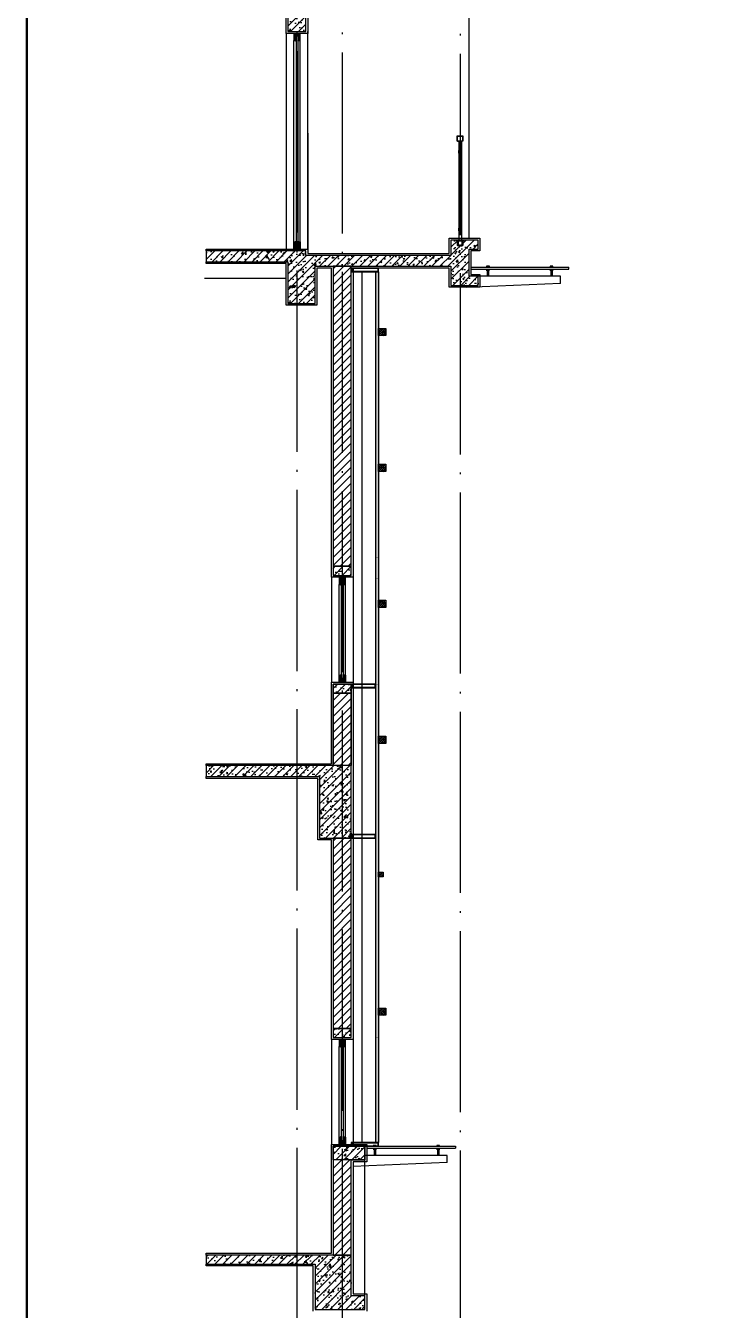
# Model space of a CAD drawing. Extents: x -737978 to 768813, y -372247 to 1140308.
# Drawn here: x -644070 to -636517, y -329121 to -314946 of the extents above; entities that cross this region are included whole.
import ezdxf

# ---------------------------------------------------------------- set-up
doc = ezdxf.new("R2010")
doc.units = 0
doc.header["$LTSCALE"] = 1000
doc.header["$MEASUREMENT"] = 0
doc.linetypes.add('DOTE', pattern=[2.42, 2, -0.2, 0.02, -0.2])
doc.layers.get('0').update_dxf_attribs({"linetype": 'CONTINUOUS'})
for name, color, linetype in [('0-填充边线', 7, 'CONTINUOUS'), ('DOTE', 1, 'DOTE'), ('J-COLU-梁柱', 30, 'CONTINUOUS'), ('J-DOOR-窗', 126, 'CONTINUOUS'), ('J-ELEV-立面栏杆', 36, 'CONTINUOUS'), ('J-ELEV-立面雨篷', 249, 'CONTINUOUS'), ('J-SECT-剖面看线', 253, 'CONTINUOUS'), ('PUB_TITLE', 4, 'CONTINUOUS'), ('图案填充', 8, 'CONTINUOUS'), ('填充', 8, 'CONTINUOUS'), ('龙骨', 36, 'CONTINUOUS')]:
    doc.layers.add(name, color=color, linetype=linetype)
pattern_1 = [(135, (-374116.268, -378904.62), (4.49012806, 4.49012806), []), (45, (-374116.268, -378904.62), (4.49012806, -4.49012806), [])]
pattern_2 = [(45, (-330773.72, -252860.92), (-44.194174, 44.194174), []), (50, (-330773.72, -252860.92), (179.315046, -15.688034), [18.75, -206.25]), (355, (-330773.72, -252860.92), (-34.68783, 188.04803), [15, -165]), (100.4514, (-330758.78, -252862.23), (144.62735, 172.35989), [15.93505, -175.28553]), (46.1842, (-330773.72, -252810.92), (266.81026, -41.37975), [28.125, -309.375]), (96.6356, (-330751.5, -252814.37), (233.66568, 243.52947), [23.90257, -262.92825]), (351.1842, (-330773.72, -252810.92), (233.66549, 243.52965), [22.5, -247.5]), (21, (-330748.72, -252823.42), (149.22676, -100.65472), [18.75, -206.25]), (326, (-330748.72, -252823.42), (60.82883, 181.28751), [15, -165]), (71.4514, (-330736.29, -252831.81), (210.05566, 80.63262), [15.93505, -175.28553]), (37.5, (-330773.72, -252860.92), (3.039964, 83.223463), [0, -163, 0, -167.5, 0, -165.625]), (7.5, (-330773.72, -252860.92), (65.767384, 98.602928), [0, -95.5, 0, -159.25, 0, -63.125]), (327.5, (-330829.47, -252860.92), (133.455609, -5.638718), [0, -62.5, 0, -195, 0, -258.75]), (317.5, (-330854.47, -252860.92), (145.796542, 25.026246), [0, -81.25, 0, -129.5, 0, -183.75])]
pattern_3 = [(135, (-374116.2645, -373804.6204), (4.49012806, 4.49012806), []), (45, (-374116.2645, -373804.6204), (4.49012806, -4.49012806), [])]
pattern_4 = [(135, (-374616.268, -367804.6204), (4.49012806, 4.49012806), []), (45, (-374616.268, -367804.6204), (4.49012806, -4.49012806), [])]

# ---------------------------------------------------------------- blocks, each defined once
blk = doc.blocks.new('BL栏杆')
at = {"layer": '图案填充'}
h = blk.add_hatch(dxfattribs=at)
h.set_pattern_fill('金属', color=256, scale=4.168521, style=0)
h.set_pattern_definition([(45, (419376.876, 80365.151), (-7.36897448, 7.36897448), []), (45, (419381.788, 80365.151), (-7.36897448, 7.36897448), [])])
h.paths.add_polyline_path([(-307137, -59443), (-307137, -59503), (-307197, -59503), (-307197, -59443)])
h.paths.add_polyline_path([(-307140, -59446), (-307140, -59500), (-307194, -59500), (-307194, -59446)], flags=16)
h = blk.add_hatch(dxfattribs=at)
h.set_pattern_fill('ANSI37', color=256)
h.set_pattern_definition([(45, (417988.8546, 80232.3383), (-1.122532015, 1.122532015), []), (135, (417988.8546, 80232.3383), (-1.122532015, -1.122532015), [])])
h.paths.add_polyline_path([(-307179, -59606), (-307155, -59606), (-307155, -59633), (-307158, -59633), (-307162, -59638), (-307162, -59618), (-307172, -59618), (-307172, -59638), (-307177, -59633), (-307179, -59633)])
h = blk.add_hatch(dxfattribs=at)
h.set_pattern_fill('金属', color=256, scale=4.168521, style=0)
h.set_pattern_definition([(45, (419376.876, 80384.131), (-7.36897448, 7.36897448), []), (45, (419381.788, 80384.131), (-7.36897448, 7.36897448), [])])
h.paths.add_polyline_path([(-307155, -60463), (-307152, -60463), (-307152, -60493), (-307182, -60493), (-307182, -60463), (-307179, -60463), (-307179, -60490), (-307155, -60490)])
h = blk.add_hatch(dxfattribs=at)
h.set_pattern_fill('ANSI37', color=256)
h.set_pattern_definition([(45, (417988.8546, 80162.3383), (-1.122532015, 1.122532015), []), (135, (417988.8546, 80162.3383), (-1.122532015, -1.122532015), [])])
h.paths.add_polyline_path([(-307179, -60463), (-307172, -60458), (-307172, -60478), (-307162, -60478), (-307162, -60458), (-307155, -60463), (-307155, -60490), (-307179, -60490)])
at = {"layer": '填充'}
h = blk.add_hatch(dxfattribs=at)
h.set_pattern_fill('ANSI32', color=256, style=0)
h.set_pattern_definition([(45, (158461.417, -77729.981), (-3.367596045, 3.367596045), []), (45, (158463.662, -77729.981), (-3.367596045, 3.367596045), [])])
h.paths.add_polyline_path([(-307122, -60593), (-307122, -60599), (-307212, -60599), (-307212, -60593)])
at = {"layer": 'J-DOOR-窗'}
for points in [[(-307172, -59638), (-307172, -60458)], [(-307162, -60458), (-307162, -59638)]]:
    blk.add_lwpolyline(points, dxfattribs=at)
at = {"layer": 'J-ELEV-立面栏杆'}
for points in [[(-307137, -59443), (-307137, -59503), (-307197, -59503), (-307197, -59443), (-307137, -59443)], [(-307182, -59503), (-307182, -60593)], [(-307152, -59503), (-307152, -60593)], [(-307182, -59633), (-307182, -59603), (-307152, -59603), (-307152, -59633)], [(-307179, -59633), (-307182, -59633)], [(-307179, -59633), (-307179, -59606), (-307155, -59606), (-307155, -59633)], [(-307155, -59633), (-307155, -59606), (-307179, -59606), (-307179, -59633)], [(-307179, -59633), (-307177, -59633)], [(-307172, -59638), (-307177, -59633)], [(-307162, -59638), (-307162, -59618), (-307172, -59618), (-307172, -59638)], [(-307158, -59633), (-307162, -59638)], [(-307155, -59633), (-307158, -59633)], [(-307152, -59633), (-307155, -59633)], [(-307182, -60463), (-307182, -60493), (-307152, -60493), (-307152, -60463)], [(-307179, -60463), (-307182, -60463)], [(-307172, -60458), (-307179, -60463)], [(-307179, -60463), (-307179, -60490), (-307155, -60490), (-307155, -60463)], [(-307155, -60463), (-307155, -60490), (-307179, -60490), (-307179, -60463)], [(-307162, -60458), (-307162, -60478), (-307172, -60478), (-307172, -60458)], [(-307155, -60463), (-307162, -60458)], [(-307152, -60463), (-307155, -60463)]]:
    blk.add_lwpolyline(points, dxfattribs=at)
blk.add_lwpolyline([(-307140, -59446), (-307140, -59500), (-307194, -59500), (-307194, -59446)], close=True, dxfattribs=at)
at = {"layer": '填充'}
blk.add_lwpolyline([(-307122, -60593), (-307122, -60599), (-307212, -60599), (-307212, -60593), (-307122, -60593)], dxfattribs=at)
blk.add_lwpolyline([(-307196, -60599), (-307138, -60599), (-307138, -60648, -0.414214), (-307149, -60659), (-307150, -60659, -0.414214), (-307161, -60648), (-307161, -60644), (-307154, -60644), (-307154, -60648, 0.414214), (-307150, -60652), (-307149, -60652, 0.414214), (-307145, -60648), (-307145, -60606), (-307167, -60606), (-307189, -60606), (-307189, -60648, 0.414214), (-307185, -60652), (-307184, -60652, 0.414214), (-307180, -60648), (-307180, -60644), (-307173, -60644), (-307173, -60648, -0.414214), (-307184, -60659), (-307185, -60659, -0.414214), (-307196, -60648)], format="xyb", close=True, dxfattribs=at)

msp = doc.modelspace()

# ---------------------------------------------------------------- hatches: boundary and pattern name
h = msp.add_hatch()
h.set_pattern_fill('HEX', color=256, scale=15)
h.set_pattern_definition([(0, (-311140.509, -252660.923), (0, 24.74667), [14.2875, -28.575]), (120, (-311140.509, -252660.923), (-21.4312449, -12.373335), [14.2875, -28.575]), (60, (-311126.22, -252660.923), (-21.4312449, 12.373335), [14.2875, -28.575])])
h.paths.add_polyline_path([(-640207.9, -327270.9), (-640207.9, -327040.9), (-640207.9, -327040.9), (-640207.9, -317660.9), (-640207.9, -317660.9), (-640177.9, -317660.9), (-640177.9, -327270.9)])
h = msp.add_hatch()
h.set_pattern_fill('BRASS', color=256, scale=50, angle=45)
h.set_pattern_definition([(45, (-308047.05, -245160.923), (-14.0310887, 14.0310887), []), (45, (-308054.066, -245153.907), (-14.0310887, 14.0310887), [9.921478, -4.960735])])
h.paths.add_polyline_path([(-640177.9, -318285.9), (-640097.9, -318285.9), (-640097.9, -318365.9), (-640177.9, -318365.9)])
h = msp.add_hatch()
h.set_pattern_fill('BRASS', color=256, scale=50, angle=45)
h.set_pattern_definition([(45, (-308047.077, -246660.923), (-14.0310887, 14.0310887), []), (45, (-308054.092, -246653.907), (-14.0310887, 14.0310887), [9.921478, -4.960735])])
h.paths.add_polyline_path([(-640177.9, -319785.9), (-640097.9, -319785.9), (-640097.9, -319865.9), (-640177.9, -319865.9)])
h = msp.add_hatch()
h.set_pattern_fill('BRASS', color=256, scale=50, angle=45)
h.set_pattern_definition([(45, (-308047.077, -248160.923), (-14.0310887, 14.0310887), []), (45, (-308054.092, -248153.907), (-14.0310887, 14.0310887), [9.921478, -4.960735])])
h.paths.add_polyline_path([(-640177.9, -321285.9), (-640097.9, -321285.9), (-640097.9, -321365.9), (-640177.9, -321365.9)])
h = msp.add_hatch()
h.set_pattern_fill('BRASS', color=256, scale=50, angle=45)
h.set_pattern_definition([(45, (-308047.064, -249660.923), (-14.0310887, 14.0310887), []), (45, (-308054.08, -249653.907), (-14.0310887, 14.0310887), [9.921478, -4.960735])])
h.paths.add_polyline_path([(-640177.9, -322785.9), (-640097.9, -322785.9), (-640097.9, -322865.9), (-640177.9, -322865.9)])
h = msp.add_hatch()
h.set_pattern_fill('BRASS', color=256, scale=50, angle=45)
h.set_pattern_definition([(45, (-308047.072, -251160.923), (-14.0310887, 14.0310887), []), (45, (-308054.088, -251153.907), (-14.0310887, 14.0310887), [9.921478, -4.960735])])
h.paths.add_polyline_path([(-640177.9, -324285.9), (-640127.9, -324285.9), (-640127.9, -324335.9), (-640177.9, -324335.9)])
h = msp.add_hatch()
h.set_pattern_fill('BRASS', color=256, scale=50, angle=45)
h.set_pattern_definition([(45, (-308047.072, -252660.923), (-14.0310887, 14.0310887), []), (45, (-308054.088, -252653.907), (-14.0310887, 14.0310887), [9.921478, -4.960735])])
h.paths.add_polyline_path([(-640177.9, -325785.9), (-640097.9, -325785.9), (-640097.9, -325865.9), (-640177.9, -325865.9)])
at = {"layer": 'J-DOOR-窗'}
h = msp.add_hatch(dxfattribs=at)
h.set_pattern_fill('ANSI37', color=126, scale=4, style=0)
h.set_pattern_definition(pattern_4)
h.paths.add_polyline_path([(-641087.9, -315055.9), (-641067.9, -315055.9), (-641067.9, -315110.9), (-641067.9, -315117.9), (-641052.9, -315110.9), (-641052.9, -315040.9), (-641102.9, -315040.9), (-641102.9, -315110.9), (-641087.9, -315117.9), (-641087.9, -315110.9)])
h = msp.add_hatch(dxfattribs=at)
h.set_pattern_fill('ANSI37', color=126, scale=4, style=0)
h.set_pattern_definition(pattern_4)
h.paths.add_polyline_path([(-641087.9, -315055.9), (-641067.9, -315055.9), (-641067.9, -315110.9), (-641067.9, -315117.9), (-641052.9, -315110.9), (-641052.9, -315040.9), (-641102.9, -315040.9), (-641102.9, -315110.9), (-641087.9, -315117.9), (-641087.9, -315110.9)])
h = msp.add_hatch(dxfattribs=at)
h.set_pattern_fill('ANSI37', color=126, scale=4, style=0)
h.set_pattern_definition(pattern_4)
h.paths.add_polyline_path([(-641087.9, -315055.9), (-641067.9, -315055.9), (-641067.9, -315110.9), (-641067.9, -315117.9), (-641052.9, -315110.9), (-641052.9, -315040.9), (-641102.9, -315040.9), (-641102.9, -315110.9), (-641087.9, -315117.9), (-641087.9, -315110.9)])
h = msp.add_hatch(dxfattribs=at)
h.set_pattern_fill('ANSI37', color=126, scale=4, style=0)
h.set_pattern_definition([(225, (-374616.268, -264637.158), (4.49012806, -4.49012806), []), (315, (-374616.268, -264637.158), (4.49012806, 4.49012806), [])])
h.paths.add_polyline_path([(-641087.9, -317385.9), (-641087.9, -317330.9), (-641087.9, -317323.9), (-641102.9, -317330.9), (-641102.9, -317400.9), (-641052.9, -317400.9), (-641052.9, -317330.9), (-641067.9, -317323.9), (-641067.9, -317330.9), (-641067.9, -317385.9)])
h = msp.add_hatch(dxfattribs=at)
h.set_pattern_fill('ANSI37', color=126, scale=4, style=0)
h.set_pattern_definition(pattern_3)
h.paths.add_polyline_path([(-640587.9, -321055.9), (-640567.9, -321055.9), (-640567.9, -321110.9), (-640567.9, -321117.9), (-640552.9, -321110.9), (-640552.9, -321040.9), (-640602.9, -321040.9), (-640602.9, -321110.9), (-640587.9, -321117.9), (-640587.9, -321110.9)])
h = msp.add_hatch(dxfattribs=at)
h.set_pattern_fill('ANSI37', color=126, scale=4, style=0)
h.set_pattern_definition(pattern_3)
h.paths.add_polyline_path([(-640587.9, -321055.9), (-640567.9, -321055.9), (-640567.9, -321110.9), (-640567.9, -321117.9), (-640552.9, -321110.9), (-640552.9, -321040.9), (-640602.9, -321040.9), (-640602.9, -321110.9), (-640587.9, -321117.9), (-640587.9, -321110.9)])
h = msp.add_hatch(dxfattribs=at)
h.set_pattern_fill('ANSI37', color=126, scale=4, style=0)
h.set_pattern_definition(pattern_3)
h.paths.add_polyline_path([(-640587.9, -321055.9), (-640567.9, -321055.9), (-640567.9, -321110.9), (-640567.9, -321117.9), (-640552.9, -321110.9), (-640552.9, -321040.9), (-640602.9, -321040.9), (-640602.9, -321110.9), (-640587.9, -321117.9), (-640587.9, -321110.9)])
h = msp.add_hatch(dxfattribs=at)
h.set_pattern_fill('ANSI37', color=126, scale=4, style=0)
h.set_pattern_definition([(225, (-374116.2646, -269417.157), (4.49012806, -4.49012806), []), (315, (-374116.2646, -269417.157), (4.49012806, 4.49012806), [])])
h.paths.add_polyline_path([(-640587.9, -322165.9), (-640587.9, -322110.9), (-640587.9, -322103.9), (-640602.9, -322110.9), (-640602.9, -322180.9), (-640552.9, -322180.9), (-640552.9, -322110.9), (-640567.9, -322103.9), (-640567.9, -322110.9), (-640567.9, -322165.9)])
h = msp.add_hatch(dxfattribs=at)
h.set_pattern_fill('ANSI37', color=126, scale=4, style=0)
h.set_pattern_definition(pattern_1)
h.paths.add_polyline_path([(-640587.9, -326155.9), (-640567.9, -326155.9), (-640567.9, -326210.9), (-640567.9, -326217.9), (-640552.9, -326210.9), (-640552.9, -326140.9), (-640602.9, -326140.9), (-640602.9, -326210.9), (-640587.9, -326217.9), (-640587.9, -326210.9)])
h = msp.add_hatch(dxfattribs=at)
h.set_pattern_fill('ANSI37', color=126, scale=4, style=0)
h.set_pattern_definition(pattern_1)
h.paths.add_polyline_path([(-640587.9, -326155.9), (-640567.9, -326155.9), (-640567.9, -326210.9), (-640567.9, -326217.9), (-640552.9, -326210.9), (-640552.9, -326140.9), (-640602.9, -326140.9), (-640602.9, -326210.9), (-640587.9, -326217.9), (-640587.9, -326210.9)])
h = msp.add_hatch(dxfattribs=at)
h.set_pattern_fill('ANSI37', color=126, scale=4, style=0)
h.set_pattern_definition(pattern_1)
h.paths.add_polyline_path([(-640587.9, -326155.9), (-640567.9, -326155.9), (-640567.9, -326210.9), (-640567.9, -326217.9), (-640552.9, -326210.9), (-640552.9, -326140.9), (-640602.9, -326140.9), (-640602.9, -326210.9), (-640587.9, -326217.9), (-640587.9, -326210.9)])
h = msp.add_hatch(dxfattribs=at)
h.set_pattern_fill('ANSI37', color=126, scale=4, style=0)
h.set_pattern_definition([(225, (-374116.268, -274517.1567), (4.49012806, -4.49012806), []), (315, (-374116.268, -274517.1567), (4.49012806, 4.49012806), [])])
h.paths.add_polyline_path([(-640587.9, -327265.9), (-640587.9, -327210.9), (-640587.9, -327203.9), (-640602.9, -327210.9), (-640602.9, -327280.9), (-640552.9, -327280.9), (-640552.9, -327210.9), (-640567.9, -327203.9), (-640567.9, -327210.9), (-640567.9, -327265.9)])
at = {"layer": '填充'}
h = msp.add_hatch(dxfattribs=at)
h.set_pattern_fill('钢筋混凝土', color=256, scale=25, style=0)
h.set_pattern_definition([(45, (-330273.72, -252860.92), (-44.194174, 44.194174), []), (50, (-330273.72, -252860.92), (179.315046, -15.688034), [18.75, -206.25]), (355, (-330273.72, -252860.92), (-34.68783, 188.04803), [15, -165]), (100.4514, (-330258.78, -252862.23), (144.62735, 172.35989), [15.93505, -175.28553]), (46.1842, (-330273.72, -252810.92), (266.81026, -41.37975), [28.125, -309.375]), (96.6356, (-330251.5, -252814.37), (233.66568, 243.52947), [23.90257, -262.92825]), (351.1842, (-330273.72, -252810.92), (233.66549, 243.52965), [22.5, -247.5]), (21, (-330248.72, -252823.42), (149.22676, -100.65472), [18.75, -206.25]), (326, (-330248.72, -252823.42), (60.82883, 181.28751), [15, -165]), (71.4514, (-330236.29, -252831.81), (210.05566, 80.63262), [15.93505, -175.28553]), (37.5, (-330273.72, -252860.92), (3.039964, 83.223463), [0, -163, 0, -167.5, 0, -165.625]), (7.5, (-330273.72, -252860.92), (65.767384, 98.602928), [0, -95.5, 0, -159.25, 0, -63.125]), (327.5, (-330329.47, -252860.92), (133.455609, -5.638718), [0, -62.5, 0, -195, 0, -258.75]), (317.5, (-330354.47, -252860.92), (145.796542, 25.026246), [0, -81.25, 0, -129.5, 0, -183.75])])
h.paths.add_polyline_path([(-640873.5, -314480.9), (-640977.9, -314480.9), (-640977.9, -314430.9), (-642077.9, -314430.9), (-642077.9, -314550.9), (-641177.9, -314550.9), (-641177.9, -315010.9), (-640977.9, -315010.9), (-640977.9, -314600.9), (-639377.9, -314600.9), (-639377.9, -314810.9), (-639177.9, -314810.9), (-639077.9, -314810.9), (-639077.9, -314710.9), (-639177.9, -314710.9), (-639177.9, -314410.9), (-639077.9, -314410.9), (-639077.9, -314310.9), (-639377.9, -314310.9), (-639377.9, -314480.9)])
h = msp.add_hatch(dxfattribs=at)
h.set_pattern_fill('钢筋混凝土', color=256, scale=25, style=0)
h.set_pattern_definition([(45, (-330273.72, -255860.92), (-44.194174, 44.194174), []), (50, (-330273.72, -255860.92), (179.315046, -15.688034), [18.75, -206.25]), (355, (-330273.72, -255860.92), (-34.68783, 188.04803), [15, -165]), (100.4514, (-330258.78, -255862.23), (144.62735, 172.35989), [15.93505, -175.28553]), (46.1842, (-330273.72, -255810.92), (266.81026, -41.37975), [28.125, -309.375]), (96.6356, (-330251.5, -255814.37), (233.66568, 243.52947), [23.90257, -262.92825]), (351.1842, (-330273.72, -255810.92), (233.66549, 243.52965), [22.5, -247.5]), (21, (-330248.72, -255823.42), (149.22676, -100.65472), [18.75, -206.25]), (326, (-330248.72, -255823.42), (60.82883, 181.28751), [15, -165]), (71.4514, (-330236.29, -255831.81), (210.05566, 80.63262), [15.93505, -175.28553]), (37.5, (-330273.72, -255860.92), (3.039964, 83.223463), [0, -163, 0, -167.5, 0, -165.625]), (7.5, (-330273.72, -255860.92), (65.767384, 98.602928), [0, -95.5, 0, -159.25, 0, -63.125]), (327.5, (-330329.47, -255860.92), (133.455609, -5.638718), [0, -62.5, 0, -195, 0, -258.75]), (317.5, (-330354.47, -255860.92), (145.796542, 25.026246), [0, -81.25, 0, -129.5, 0, -183.75])])
h.paths.add_polyline_path([(-640873.5, -317480.9), (-640977.9, -317480.9), (-640977.9, -317430.9), (-642077.9, -317430.9), (-642077.9, -317550.9), (-641177.9, -317550.9), (-641177.9, -318010.9), (-640877.9, -318010.9), (-640877.9, -317600.9), (-639377.9, -317600.9), (-639377.9, -317810.9), (-639177.9, -317810.9), (-639077.9, -317810.9), (-639077.9, -317710.9), (-639177.9, -317710.9), (-639177.9, -317410.9), (-639077.9, -317410.9), (-639077.9, -317310.9), (-639377.9, -317310.9), (-639377.9, -317480.9)])
h = msp.add_hatch(dxfattribs=at)
h.set_pattern_fill('普通砖', color=256, scale=25, style=0)
h.set_pattern_definition([(45, (-311140.51, -252816.045), (-44.194192, 44.194192), [])])
h.paths.add_polyline_path([(-640677.9, -320910.9), (-640477.9, -320910.9), (-640477.9, -317600.9), (-640677.9, -317600.9)])
h = msp.add_hatch(dxfattribs=at)
h.set_pattern_fill('钢筋混凝土', color=256, scale=25, style=0)
h.set_pattern_definition(pattern_2)
h.paths.add_polyline_path([(-640677.9, -321010.9), (-640477.9, -321010.9), (-640477.9, -320910.9), (-640677.9, -320910.9)])
h = msp.add_hatch(dxfattribs=at)
h.set_pattern_fill('钢筋混凝土', color=256, scale=25, style=0)
h.set_pattern_definition(pattern_2)
h.paths.add_polyline_path([(-640477.9, -322210.9), (-640477.9, -322310.9), (-640677.9, -322310.9), (-640677.9, -322210.9)])
h = msp.add_hatch(dxfattribs=at)
h.set_pattern_fill('普通砖', color=256, scale=25, style=0)
h.set_pattern_definition([(45, (-330773.72, -252816.045), (-44.194192, 44.194192), [])])
h.paths.add_polyline_path([(-640677.9, -323110.9), (-640677.9, -322310.9), (-640477.9, -322310.9), (-640477.9, -323110.9)])
h = msp.add_hatch(dxfattribs=at)
h.set_pattern_fill('钢筋混凝土', color=256, scale=25, style=0)
h.set_pattern_definition([(45, (-318997.59, -252460.92), (-44.194174, 44.194174), []), (50, (-318997.59, -252460.92), (179.315046, -15.688034), [18.75, -206.25]), (355, (-318997.59, -252460.92), (-34.68783, 188.04803), [15, -165]), (100.4514, (-318982.65, -252462.23), (144.627345, 172.35989), [15.93505, -175.28553]), (46.1842, (-318997.59, -252410.92), (266.81026, -41.37975), [28.125, -309.375]), (96.6356, (-318975.35, -252414.37), (233.66568, 243.52947), [23.90257, -262.92825]), (351.1842, (-318997.6, -252410.92), (233.66549, 243.52965), [22.5, -247.5]), (21, (-318972.59, -252423.42), (149.22676, -100.65472), [18.75, -206.25]), (326, (-318972.59, -252423.42), (60.82883, 181.28751), [15, -165]), (71.4514, (-318960.15, -252431.81), (210.05566, 80.63262), [15.93505, -175.28553]), (37.5, (-318997.59, -252460.92), (3.039964, 83.223463), [0, -163, 0, -167.5, 0, -165.625]), (7.5, (-318997.59, -252460.92), (65.767384, 98.602928), [0, -95.5, 0, -159.25, 0, -63.125]), (327.5, (-319053.34, -252460.92), (133.455609, -5.638718), [0, -62.5, 0, -195, 0, -258.75]), (317.5, (-319078.34, -252460.92), (145.796542, 25.026246), [0, -81.25, 0, -129.5, 0, -183.75])])
h.paths.add_polyline_path([(-640827.9, -323910.9), (-640477.9, -323910.9), (-640477.9, -323110.9), (-640827.9, -323110.9), (-642077.9, -323110.9), (-642077.9, -323230.9), (-640827.9, -323230.9)])
h = msp.add_hatch(dxfattribs=at)
h.set_pattern_fill('普通砖', color=256, scale=25, style=0)
h.set_pattern_definition([(45, (-319497.59, -252816.045), (-44.194192, 44.194192), [])])
h.paths.add_polyline_path([(-640477.9, -323910.9), (-640677.9, -323910.9), (-640677.9, -326010.9), (-640477.9, -326010.9)])
h = msp.add_hatch(dxfattribs=at)
h.set_pattern_fill('钢筋混凝土', color=256, scale=25, style=0)
h.set_pattern_definition([(45, (-330773.73, -252660.92), (-44.194174, 44.194174), []), (50, (-330773.73, -252660.92), (179.315046, -15.688034), [18.75, -206.25]), (355, (-330773.73, -252660.92), (-34.68783, 188.04803), [15, -165]), (100.4514, (-330758.78, -252662.23), (144.62735, 172.35989), [15.93505, -175.28553]), (46.1842, (-330773.73, -252610.92), (266.81026, -41.37975), [28.125, -309.375]), (96.6356, (-330751.5, -252614.37), (233.66568, 243.52947), [23.90257, -262.92825]), (351.1842, (-330773.73, -252610.92), (233.66549, 243.52965), [22.5, -247.5]), (21, (-330748.73, -252623.42), (149.22676, -100.65472), [18.75, -206.25]), (326, (-330748.73, -252623.42), (60.82883, 181.28751), [15, -165]), (71.4514, (-330736.3, -252631.81), (210.05566, 80.63262), [15.93505, -175.28553]), (37.5, (-330773.73, -252660.92), (3.039964, 83.223463), [0, -163, 0, -167.5, 0, -165.625]), (7.5, (-330773.73, -252660.92), (65.767384, 98.602928), [0, -95.5, 0, -159.25, 0, -63.125]), (327.5, (-330829.48, -252660.92), (133.455609, -5.638718), [0, -62.5, 0, -195, 0, -258.75]), (317.5, (-330854.48, -252660.92), (145.796542, 25.026246), [0, -81.25, 0, -129.5, 0, -183.75])])
h.paths.add_polyline_path([(-640477.9, -326110.9), (-640477.9, -326010.9), (-640677.9, -326010.9), (-640677.9, -326110.9)])
h = msp.add_hatch(dxfattribs=at)
h.set_pattern_fill('钢筋混凝土', color=256, scale=25, style=0)
h.set_pattern_definition([(45, (-332769.43, -252660.92), (-44.194174, 44.194174), []), (50, (-332769.43, -252660.92), (179.315046, -15.688034), [18.75, -206.25]), (355, (-332769.43, -252660.92), (-34.68783, 188.04803), [15, -165]), (100.4514, (-332754.49, -252662.23), (144.62735, 172.35989), [15.93505, -175.28553]), (46.1842, (-332769.43, -252610.92), (266.81026, -41.37975), [28.125, -309.375]), (96.6356, (-332747.2, -252614.37), (233.66568, 243.52947), [23.90257, -262.92825]), (351.1842, (-332769.43, -252610.92), (233.66549, 243.52965), [22.5, -247.5]), (21, (-332744.43, -252623.42), (149.22676, -100.65472), [18.75, -206.25]), (326, (-332744.43, -252623.42), (60.82883, 181.28751), [15, -165]), (71.4514, (-332732, -252631.81), (210.05566, 80.63262), [15.93505, -175.28553]), (37.5, (-332769.43, -252660.92), (3.039964, 83.223463), [0, -163, 0, -167.5, 0, -165.625]), (7.5, (-332769.43, -252660.92), (65.767384, 98.602928), [0, -95.5, 0, -159.25, 0, -63.125]), (327.5, (-332825.18, -252660.92), (133.455609, -5.638718), [0, -62.5, 0, -195, 0, -258.75]), (317.5, (-332850.18, -252660.92), (145.796542, 25.026246), [0, -81.25, 0, -129.5, 0, -183.75])])
h.paths.add_polyline_path([(-640677.9, -327310.9), (-640327.9, -327310.9), (-640327.9, -327460.9), (-640677.9, -327460.9)])
h = msp.add_hatch(dxfattribs=at)
h.set_pattern_fill('普通砖', color=256, scale=25, style=0)
h.set_pattern_definition([(45, (-332769.43, -252816.045), (-44.194192, 44.194192), [])])
h.paths.add_polyline_path([(-640677.9, -328510.9), (-640477.9, -328510.9), (-640477.9, -327460.9), (-640677.9, -327460.9)])
h = msp.add_hatch(dxfattribs=at)
h.set_pattern_fill('钢筋混凝土', color=256, scale=25, style=0)
h.set_pattern_definition([(45, (-332269.43, -252860.92), (-44.194174, 44.194174), []), (50, (-332269.43, -252860.92), (179.315046, -15.688034), [18.75, -206.25]), (355, (-332269.43, -252860.92), (-34.68783, 188.04803), [15, -165]), (100.4514, (-332254.49, -252862.23), (144.62735, 172.35989), [15.93505, -175.28553]), (46.1842, (-332269.43, -252810.92), (266.81026, -41.37975), [28.125, -309.375]), (96.6356, (-332247.2, -252814.37), (233.66568, 243.52947), [23.90257, -262.92825]), (351.1842, (-332269.43, -252810.92), (233.66549, 243.52965), [22.5, -247.5]), (21, (-332244.43, -252823.42), (149.22676, -100.65472), [18.75, -206.25]), (326, (-332244.43, -252823.42), (60.82883, 181.28751), [15, -165]), (71.4514, (-332232, -252831.81), (210.05566, 80.63262), [15.93505, -175.28553]), (37.5, (-332269.43, -252860.92), (3.039964, 83.223463), [0, -163, 0, -167.5, 0, -165.625]), (7.5, (-332269.43, -252860.92), (65.767384, 98.602928), [0, -95.5, 0, -159.25, 0, -63.125]), (327.5, (-332325.18, -252860.92), (133.455609, -5.638718), [0, -62.5, 0, -195, 0, -258.75]), (317.5, (-332350.18, -252860.92), (145.796542, 25.026246), [0, -81.25, 0, -129.5, 0, -183.75])])
h.paths.add_polyline_path([(-640369.8, -329110.9), (-640327.9, -329110.9), (-640327.9, -328960.9), (-640477.9, -328960.9), (-640477.9, -328510.9), (-642077.9, -328510.9), (-642077.9, -328610.9), (-640877.9, -328610.9), (-640877.9, -329110.9)])

# ---------------------------------------------------------------- linework, layer by layer
for points in [[(-640207.9, -327270.9), (-640207.9, -327240.9), (-640207.9, -327240.9), (-640207.9, -317690.9), (-640207.9, -317690.9), (-640207.9, -317660.9), (-640177.9, -317660.9), (-640177.9, -327270.9)], [(-640177.9, -318285.9), (-640097.9, -318285.9), (-640097.9, -318365.9), (-640177.9, -318365.9)], [(-640177.9, -319785.9), (-640097.9, -319785.9), (-640097.9, -319865.9), (-640177.9, -319865.9)], [(-640177.9, -321285.9), (-640097.9, -321285.9), (-640097.9, -321365.9), (-640177.9, -321365.9)], [(-640177.9, -322785.9), (-640097.9, -322785.9), (-640097.9, -322865.9), (-640177.9, -322865.9)], [(-640177.9, -324285.9), (-640127.9, -324285.9), (-640127.9, -324335.9), (-640177.9, -324335.9)], [(-640177.9, -325785.9), (-640097.9, -325785.9), (-640097.9, -325865.9), (-640177.9, -325865.9)]]:
    msp.add_lwpolyline(points, close=True)
at = {"color": 3, "const_width": 3}
for points in [[(-640207.9, -320810.9), (-640177.9, -320810.9), (-640177.9, -321970.9), (-640207.9, -321970.9)], [(-640207.9, -321050.9), (-640177.9, -321050.9), (-640177.9, -322210.9), (-640207.9, -322210.9)], [(-640207.9, -326110.9), (-640177.9, -326110.9), (-640177.9, -327270.9), (-640207.9, -327270.9)]]:
    msp.add_lwpolyline(points, close=True, dxfattribs=at)
at = {"layer": '0-填充边线'}
for points in [[(-640957.9, -314620.9), (-640957.9, -315030.9), (-641197.9, -315030.9), (-641197.9, -314570.9)], [(-641177.9, -314550.9), (-641177.9, -315010.9), (-640977.9, -315010.9), (-640977.9, -314600.9)], [(-640477.9, -317600.9), (-639377.9, -317600.9), (-639377.9, -317810.9), (-639177.9, -317810.9), (-639077.9, -317810.9), (-639077.9, -317710.9), (-639177.9, -317710.9), (-639177.9, -317410.9), (-639077.9, -317410.9), (-639077.9, -317310.9), (-639377.9, -317310.9), (-639377.9, -317480.9), (-640873.5, -317480.9), (-640977.9, -317480.9), (-640977.9, -317430.9), (-642077.9, -317430.9), (-642077.9, -317410.9), (-640957.9, -317410.9), (-640957.9, -317460.9), (-640873.5, -317460.9), (-639397.9, -317460.9), (-639397.9, -317290.9), (-639057.9, -317290.9), (-639057.9, -317430.9), (-639157.9, -317430.9), (-639157.9, -317690.9), (-639057.9, -317690.9), (-639057.9, -317830.9), (-639177.9, -317830.9), (-639397.9, -317830.9), (-639397.9, -317620.9), (-640457.9, -317620.9), (-640457.9, -321030.9), (-640697.9, -321030.9), (-640697.9, -317620.9), (-640857.9, -317620.9), (-640857.9, -318030.9), (-641197.9, -318030.9), (-641197.9, -317570.9), (-642077.9, -317570.9), (-642077.9, -317550.9), (-641177.9, -317550.9), (-641177.9, -318010.9), (-640877.9, -318010.9), (-640877.9, -317600.9), (-640677.9, -317600.9), (-640677.9, -321010.9), (-640477.9, -321010.9), (-640477.9, -317600.9)], [(-642097.9, -317730.9), (-641197.9, -317730.9)], [(-640477.9, -322210.9), (-640677.9, -322210.9), (-640677.9, -323110.9), (-640827.9, -323110.9), (-640827.9, -323110.9), (-642077.9, -323110.9), (-642077.9, -323090.9), (-640847.9, -323090.9), (-640847.9, -323090.9), (-640697.9, -323090.9), (-640697.9, -322190.9), (-640457.9, -322190.9), (-640457.9, -326130.9), (-640697.9, -326130.9), (-640697.9, -323930.9), (-640847.9, -323930.9), (-640847.9, -323250.9), (-642077.9, -323250.9), (-642077.9, -323230.9), (-640827.9, -323230.9), (-640827.9, -323910.9), (-640677.9, -323910.9), (-640677.9, -326110.9), (-640477.9, -326110.9), (-640477.9, -322210.9)], [(-640897.9, -329130.9), (-640897.9, -328630.9), (-642077.9, -328630.9), (-642077.9, -328610.9), (-640877.9, -328610.9), (-640877.9, -329110.9), (-640327.9, -329110.9), (-640327.9, -328960.9), (-640477.9, -328960.9), (-640477.9, -327460.9), (-640327.9, -327460.9), (-640327.9, -327310.9), (-640677.9, -327310.9), (-640677.9, -328510.9), (-642077.9, -328510.9), (-642077.9, -328490.9), (-640697.9, -328490.9), (-640697.9, -327290.9)], [(-640697.9, -327290.9), (-640307.9, -327290.9), (-640307.9, -327480.9), (-640457.9, -327480.9), (-640457.9, -328940.9), (-640307.9, -328940.9), (-640307.9, -329130.9)]]:
    msp.add_lwpolyline(points, dxfattribs=at)
at = {"layer": 'DOTE'}
for points in [[(-641077.9, -305548.3), (-641077.9, -334902.1)], [(-640577.9, -305560.5), (-640577.9, -334902.1)], [(-639277.9, -305575.7), (-639277.9, -334917.3)]]:
    msp.add_lwpolyline(points, dxfattribs=at)
at = {"layer": 'J-COLU-梁柱'}
for points in [[(-640873.5, -314480.9), (-640977.9, -314480.9), (-640977.9, -314430.9), (-642077.9, -314430.9), (-642077.9, -314550.9), (-641177.9, -314550.9), (-641177.9, -315010.9), (-640977.9, -315010.9), (-640977.9, -314600.9), (-639377.9, -314600.9), (-639377.9, -314810.9), (-639177.9, -314810.9), (-639077.9, -314810.9), (-639077.9, -314710.9), (-639177.9, -314710.9), (-639177.9, -314410.9), (-639077.9, -314410.9), (-639077.9, -314310.9), (-639377.9, -314310.9), (-639377.9, -314480.9)], [(-640873.5, -317480.9), (-640977.9, -317480.9), (-640977.9, -317430.9), (-642077.9, -317430.9), (-642077.9, -317550.9), (-641177.9, -317550.9), (-641177.9, -318010.9), (-640877.9, -318010.9), (-640877.9, -317600.9), (-639377.9, -317600.9), (-639377.9, -317810.9), (-639177.9, -317810.9), (-639077.9, -317810.9), (-639077.9, -317710.9), (-639177.9, -317710.9), (-639177.9, -317410.9), (-639077.9, -317410.9), (-639077.9, -317310.9), (-639377.9, -317310.9), (-639377.9, -317480.9)], [(-640677.9, -320910.9), (-640477.9, -320910.9), (-640477.9, -317600.9), (-640677.9, -317600.9)], [(-640677.9, -321010.9), (-640477.9, -321010.9), (-640477.9, -320910.9), (-640677.9, -320910.9)], [(-640477.9, -322210.9), (-640477.9, -322310.9), (-640677.9, -322310.9), (-640677.9, -322210.9)], [(-640677.9, -323110.9), (-640677.9, -322310.9), (-640477.9, -322310.9), (-640477.9, -323110.9)], [(-640477.9, -323910.9), (-640677.9, -323910.9), (-640677.9, -326010.9), (-640477.9, -326010.9)], [(-640477.9, -326110.9), (-640477.9, -326010.9), (-640677.9, -326010.9), (-640677.9, -326110.9)], [(-640677.9, -327310.9), (-640327.9, -327310.9), (-640327.9, -327460.9), (-640677.9, -327460.9)], [(-640677.9, -328510.9), (-640477.9, -328510.9), (-640477.9, -327460.9), (-640677.9, -327460.9)]]:
    msp.add_lwpolyline(points, close=True, dxfattribs=at)
for points in [[(-640827.9, -323910.9), (-640477.9, -323910.9), (-640477.9, -323110.9), (-640477.9, -323110.9), (-640827.9, -323110.9), (-640827.9, -323110.9), (-642077.9, -323110.9), (-642077.9, -323230.9), (-640827.9, -323230.9), (-640827.9, -323910.9)], [(-640369.8, -329110.9), (-640327.9, -329110.9), (-640327.9, -328960.9), (-640477.9, -328960.9), (-640477.9, -328510.9), (-642077.9, -328510.9), (-642077.9, -328610.9), (-640877.9, -328610.9), (-640877.9, -329110.9), (-640369.8, -329110.9)]]:
    msp.add_lwpolyline(points, dxfattribs=at)
at = {"layer": 'J-DOOR-窗'}
msp.add_line((-640374.8, -329110.9), (-640424.8, -329110.9), dxfattribs=at)
at = {"layer": 'J-DOOR-窗', "color": 126}
for points in [[(-641042.9, -315110.9), (-641042.9, -315030.9), (-641112.9, -315030.9), (-641112.9, -315110.9), (-641102.9, -315110.9), (-641087.9, -315117.9), (-641087.9, -315110.9), (-641087.9, -315055.9), (-641067.9, -315055.9), (-641067.9, -315110.9), (-641067.9, -315117.9), (-641052.9, -315110.9)], [(-641042.9, -315110.9), (-641042.9, -315030.9), (-641112.9, -315030.9), (-641112.9, -315110.9), (-641102.9, -315110.9), (-641087.9, -315117.9), (-641087.9, -315110.9), (-641087.9, -315055.9), (-641067.9, -315055.9), (-641067.9, -315110.9), (-641067.9, -315117.9), (-641052.9, -315110.9)], [(-641042.9, -315110.9), (-641042.9, -315030.9), (-641112.9, -315030.9), (-641112.9, -315110.9), (-641102.9, -315110.9), (-641087.9, -315117.9), (-641087.9, -315110.9), (-641087.9, -315055.9), (-641067.9, -315055.9), (-641067.9, -315110.9), (-641067.9, -315117.9), (-641052.9, -315110.9)], [(-641042.9, -317330.9), (-641042.9, -317410.9), (-641112.9, -317410.9), (-641112.9, -317330.9), (-641102.9, -317330.9), (-641087.9, -317323.9), (-641087.9, -317330.9), (-641087.9, -317385.9), (-641067.9, -317385.9), (-641067.9, -317330.9), (-641067.9, -317323.9), (-641052.9, -317330.9)], [(-640542.9, -321110.9), (-640542.9, -321030.9), (-640612.9, -321030.9), (-640612.9, -321110.9), (-640602.9, -321110.9), (-640587.9, -321117.9), (-640587.9, -321110.9), (-640587.9, -321055.9), (-640567.9, -321055.9), (-640567.9, -321110.9), (-640567.9, -321117.9), (-640552.9, -321110.9)], [(-640542.9, -321110.9), (-640542.9, -321030.9), (-640612.9, -321030.9), (-640612.9, -321110.9), (-640602.9, -321110.9), (-640587.9, -321117.9), (-640587.9, -321110.9), (-640587.9, -321055.9), (-640567.9, -321055.9), (-640567.9, -321110.9), (-640567.9, -321117.9), (-640552.9, -321110.9)], [(-640542.9, -321110.9), (-640542.9, -321030.9), (-640612.9, -321030.9), (-640612.9, -321110.9), (-640602.9, -321110.9), (-640587.9, -321117.9), (-640587.9, -321110.9), (-640587.9, -321055.9), (-640567.9, -321055.9), (-640567.9, -321110.9), (-640567.9, -321117.9), (-640552.9, -321110.9)], [(-640542.9, -322110.9), (-640542.9, -322190.9), (-640612.9, -322190.9), (-640612.9, -322110.9), (-640602.9, -322110.9), (-640587.9, -322103.9), (-640587.9, -322110.9), (-640587.9, -322165.9), (-640567.9, -322165.9), (-640567.9, -322110.9), (-640567.9, -322103.9), (-640552.9, -322110.9)], [(-640542.9, -326210.9), (-640542.9, -326130.9), (-640612.9, -326130.9), (-640612.9, -326210.9), (-640602.9, -326210.9), (-640587.9, -326217.9), (-640587.9, -326210.9), (-640587.9, -326155.9), (-640567.9, -326155.9), (-640567.9, -326210.9), (-640567.9, -326217.9), (-640552.9, -326210.9)], [(-640542.9, -326210.9), (-640542.9, -326130.9), (-640612.9, -326130.9), (-640612.9, -326210.9), (-640602.9, -326210.9), (-640587.9, -326217.9), (-640587.9, -326210.9), (-640587.9, -326155.9), (-640567.9, -326155.9), (-640567.9, -326210.9), (-640567.9, -326217.9), (-640552.9, -326210.9)], [(-640542.9, -326210.9), (-640542.9, -326130.9), (-640612.9, -326130.9), (-640612.9, -326210.9), (-640602.9, -326210.9), (-640587.9, -326217.9), (-640587.9, -326210.9), (-640587.9, -326155.9), (-640567.9, -326155.9), (-640567.9, -326210.9), (-640567.9, -326217.9), (-640552.9, -326210.9)], [(-640542.9, -327210.9), (-640542.9, -327290.9), (-640612.9, -327290.9), (-640612.9, -327210.9), (-640602.9, -327210.9), (-640587.9, -327203.9), (-640587.9, -327210.9), (-640587.9, -327265.9), (-640567.9, -327265.9), (-640567.9, -327210.9), (-640567.9, -327203.9), (-640552.9, -327210.9)]]:
    msp.add_lwpolyline(points, close=True, dxfattribs=at)
for points in [[(-641112.9, -317330.9), (-641112.9, -315110.9)], [(-641102.9, -315110.9), (-641102.9, -315040.9), (-641052.9, -315040.9), (-641052.9, -315110.9)], [(-641102.9, -315110.9), (-641102.9, -315040.9), (-641052.9, -315040.9), (-641052.9, -315110.9)], [(-641102.9, -315110.9), (-641102.9, -315040.9), (-641052.9, -315040.9), (-641052.9, -315110.9)], [(-641087.9, -315055.9), (-641087.9, -317323.9)], [(-641042.9, -317330.9), (-641042.9, -315110.9)], [(-641067.9, -315117.9), (-641067.9, -317323.9)], [(-641102.9, -317330.9), (-641102.9, -317400.9), (-641052.9, -317400.9), (-641052.9, -317330.9)], [(-641067.9, -317385.9), (-641087.9, -317365.9), (-641067.9, -317365.9), (-641087.9, -317385.9)], [(-640602.9, -321110.9), (-640602.9, -321040.9), (-640552.9, -321040.9), (-640552.9, -321110.9)], [(-640602.9, -321110.9), (-640602.9, -321040.9), (-640552.9, -321040.9), (-640552.9, -321110.9)], [(-640602.9, -321110.9), (-640602.9, -321040.9), (-640552.9, -321040.9), (-640552.9, -321110.9)], [(-640587.9, -321055.9), (-640587.9, -322103.9)], [(-640612.9, -322110.9), (-640612.9, -321110.9)], [(-640567.9, -321117.9), (-640567.9, -322103.9)], [(-640542.9, -322110.9), (-640542.9, -321110.9)], [(-640602.9, -322110.9), (-640602.9, -322180.9), (-640552.9, -322180.9), (-640552.9, -322110.9)], [(-640567.9, -322165.9), (-640587.9, -322145.9), (-640567.9, -322145.9), (-640587.9, -322165.9)], [(-640602.9, -326210.9), (-640602.9, -326140.9), (-640552.9, -326140.9), (-640552.9, -326210.9)], [(-640602.9, -326210.9), (-640602.9, -326140.9), (-640552.9, -326140.9), (-640552.9, -326210.9)], [(-640602.9, -326210.9), (-640602.9, -326140.9), (-640552.9, -326140.9), (-640552.9, -326210.9)], [(-640587.9, -326155.9), (-640587.9, -327203.9)], [(-640612.9, -327210.9), (-640612.9, -326210.9)], [(-640567.9, -326217.9), (-640567.9, -327203.9)], [(-640542.9, -327210.9), (-640542.9, -326210.9)], [(-640602.9, -327210.9), (-640602.9, -327280.9), (-640552.9, -327280.9), (-640552.9, -327210.9)], [(-640567.9, -327265.9), (-640587.9, -327245.9), (-640567.9, -327245.9), (-640587.9, -327265.9)]]:
    msp.add_lwpolyline(points, dxfattribs=at)
at = {"layer": 'J-DOOR-窗'}
for points in [[(-639157.9, -317610.9), (-638077.9, -317610.9)], [(-639157.9, -317630.9), (-638077.9, -317630.9)], [(-638077.9, -317630.9), (-638077.9, -317610.9)], [(-640477.9, -327310.9), (-640327.9, -327310.9)], [(-640307.9, -327310.9), (-639327.9, -327310.9)], [(-640307.9, -327330.9), (-639327.9, -327330.9)], [(-639327.9, -327310.9), (-639327.9, -327330.9)]]:
    msp.add_lwpolyline(points, dxfattribs=at)
at = {"layer": 'J-ELEV-立面雨篷', "ltscale": 0.005}
for p, q in [((-638977.3, -317650.9), (-638977.3, -317710.9)), ((-638962.3, -317650.9), (-638962.3, -317710.9)), ((-638277.3, -317650.9), (-638277.3, -317710.9)), ((-638262.3, -317650.9), (-638262.3, -317710.9)), ((-640227.3, -327350.9), (-640227.3, -327410.9)), ((-640212.3, -327350.9), (-640212.3, -327410.9)), ((-639527.3, -327350.9), (-639527.3, -327410.9)), ((-639512.3, -327350.9), (-639512.3, -327410.9))]:
    msp.add_line(p, q, dxfattribs=at)
for points in [[(-638954.8, -317610.9), (-638954.8, -317600.9), (-638984.8, -317600.9), (-638984.8, -317610.9)], [(-638958.8, -317630.9), (-638958.8, -317650.9), (-638980.8, -317650.9), (-638980.8, -317630.9)], [(-638254.8, -317610.9), (-638254.8, -317600.9), (-638284.8, -317600.9), (-638284.8, -317610.9)], [(-638258.8, -317630.9), (-638258.8, -317650.9), (-638280.8, -317650.9), (-638280.8, -317630.9)], [(-638169.8, -317790.9), (-639207.9, -317834.3)], [(-638169.8, -317710.9), (-639077.9, -317710.9)], [(-638169.8, -317790.9), (-638169.8, -317710.9)], [(-640204.8, -327310.9), (-640204.8, -327300.9), (-640234.8, -327300.9), (-640234.8, -327310.9)], [(-639504.8, -327310.9), (-639504.8, -327300.9), (-639534.8, -327300.9), (-639534.8, -327310.9)], [(-639419.8, -327410.9), (-640327.9, -327410.9)], [(-640208.8, -327330.9), (-640208.8, -327350.9), (-640230.8, -327350.9), (-640230.8, -327330.9)], [(-639508.8, -327330.9), (-639508.8, -327350.9), (-639530.8, -327350.9), (-639530.8, -327330.9)], [(-639419.8, -327490.9), (-639419.8, -327410.9)], [(-639419.8, -327490.9), (-640457.9, -327534.3)]]:
    msp.add_lwpolyline(points, dxfattribs=at)
at = {"layer": 'J-SECT-剖面看线'}
for points in [[(-639177.9, -317290.9), (-639177.9, -314830.9)], [(-641197.9, -315030.9), (-641197.9, -317410.9)], [(-640957.9, -317410.9), (-640957.9, -315010.9)], [(-640957.9, -316130.9), (-640957.9, -317410.9)], [(-640697.9, -321030.9), (-640697.9, -322190.9)], [(-640457.9, -321030.9), (-640457.9, -322190.9)], [(-640697.9, -326130.9), (-640697.9, -327290.9)], [(-640457.9, -326130.9), (-640457.9, -327290.9)]]:
    msp.add_lwpolyline(points, dxfattribs=at)
at = {"layer": 'J-SECT-剖面看线', "color": 251}
msp.add_lwpolyline([(-640327.9, -328960.9), (-640327.9, -327460.9)], dxfattribs=at)
at = {"layer": 'PUB_TITLE', "const_width": 25}
msp.add_lwpolyline([(-644057.6, -338412.7), (-629707.6, -338412.7), (-629707.6, -302512.7), (-644057.6, -302512.7)], close=True, dxfattribs=at)
at = {"layer": '龙骨'}
for points in [[(-640177.9, -317620.9), (-640477.9, -317620.9), (-640477.9, -317660.9), (-640177.9, -317660.9)], [(-640182.9, -317625.9), (-640472.9, -317625.9), (-640472.9, -317655.9), (-640182.9, -317655.9)], [(-640207.9, -322210.9), (-640477.9, -322210.9), (-640477.9, -322250.9), (-640207.9, -322250.9)], [(-640212.9, -322215.9), (-640472.9, -322215.9), (-640472.9, -322245.9), (-640212.9, -322245.9)], [(-640207.9, -323870.9), (-640477.9, -323870.9), (-640477.9, -323910.9), (-640207.9, -323910.9)], [(-640212.9, -323875.9), (-640472.9, -323875.9), (-640472.9, -323905.9), (-640212.9, -323905.9)], [(-640177.9, -327270.9), (-640477.9, -327270.9), (-640477.9, -327310.9), (-640177.9, -327310.9)], [(-640182.9, -327275.9), (-640472.9, -327275.9), (-640472.9, -327305.9), (-640182.9, -327305.9)]]:
    msp.add_lwpolyline(points, close=True, dxfattribs=at)
for points in [[(-640477.8, -319810.9), (-640477.9, -317660.9)], [(-640357.9, -327270.9), (-640357.9, -317660.9)]]:
    msp.add_lwpolyline(points, dxfattribs=at)

# ---------------------------------------------------------------- block references
at = {"layer": 'J-COLU-梁柱'}
msp.add_blockref('BL栏杆', (-332111, -256718.2), dxfattribs=at)

doc.saveas('drawing.dxf')
